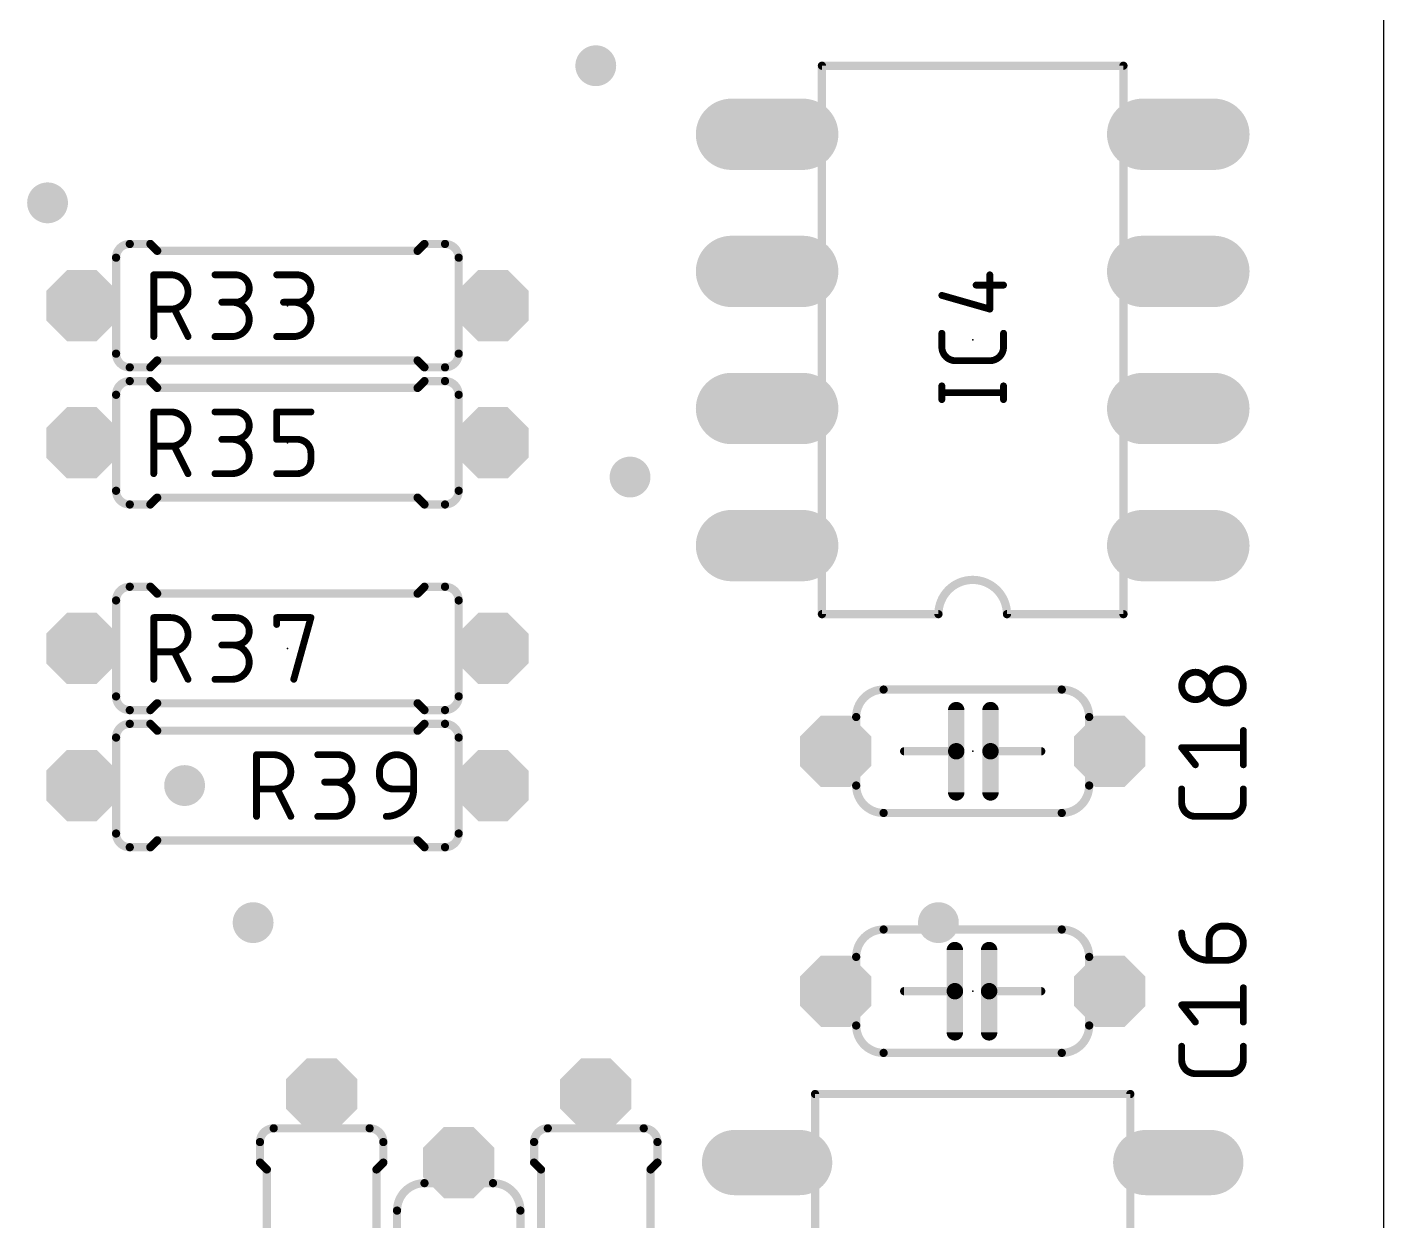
# Model space of a CAD drawing. Extents: x 0 to 48, y 0 to 103.
# Drawn here: x 23.12 to 48.26, y 30.04 to 52.15 of the extents above; entities that cross this region are included whole.
import ezdxf

# ---------------------------------------------------------------- set-up
doc = ezdxf.new("R2010")
doc.units = 0
for name, color, linetype in [('17', 110, 'CONTINUOUS'), ('18', 110, 'CONTINUOUS'), ('20', 31, 'CONTINUOUS'), ('21', 253, 'CONTINUOUS'), ('23', 53, 'CONTINUOUS'), ('25', 253, 'CONTINUOUS'), ('51', 253, 'CONTINUOUS')]:
    doc.layers.add(name, color=color, linetype=linetype)

# ---------------------------------------------------------------- blocks, each defined once
blk = doc.blocks.new('RECT')
blk.add_solid([(-0.5, -0.5), (0.5, -0.5), (-0.5, 0.5), (0.5, 0.5)])
blk = doc.blocks.new('OCTAGONP')
at = {"const_width": 0.5}
blk.add_lwpolyline([(-0.25, -0.1036), (-0.25, 0.1036), (-0.1036, 0.25), (0.1036, 0.25), (0.25, 0.1036), (0.25, -0.1036), (0.1036, -0.25), (-0.1036, -0.25), (-0.25, -0.1036), (-0.25, 0.1036)], dxfattribs=at)
blk = doc.blocks.new('LONGP100')
at = {"const_width": 1}
blk.add_lwpolyline([(-0.5, 0), (0.5, 0)], dxfattribs=at)
at = {"const_width": 0.5}
for points in [[(-0.5, 0.25, 1), (-0.5, -0.25)], [(0.5, -0.25, 1), (0.5, 0.25)]]:
    blk.add_lwpolyline(points, format="xyb", dxfattribs=at)
blk = doc.blocks.new('ROUNDV')
at = {"const_width": 0.5}
blk.add_lwpolyline([(0, -0.25, 1), (0, 0.25, 1), (0, -0.25)], format="xyb", dxfattribs=at)

msp = doc.modelspace()

# ---------------------------------------------------------------- linework, layer by layer
at = {"layer": '20'}
msp.add_line((48.26, 0), (48.26, 99.695), dxfattribs=at)
at = {"layer": '21'}
for points, const_width in [([(43.434, 51.435), (37.846, 51.435)], 0.1524), ([(37.846, 51.435), (37.846, 41.275)], 0.1524), ([(43.434, 41.275), (43.434, 51.435)], 0.1524), ([(25.019, 48.133), (25.4, 48.133)], 0.1524), ([(25.527, 48.006), (25.4, 48.133)], 0.1524), ([(30.353, 48.006), (25.527, 48.006)], 0.1524), ([(30.353, 48.006), (30.48, 48.133)], 0.1524), ([(30.861, 48.133), (30.48, 48.133)], 0.1524), ([(25.527, 45.974), (25.4, 45.847)], 0.1524), ([(30.353, 45.974), (25.527, 45.974)], 0.1524), ([(30.353, 45.974), (30.48, 45.847)], 0.1524), ([(25.019, 45.847), (25.4, 45.847)], 0.1524), ([(30.861, 45.847), (30.48, 45.847)], 0.1524), ([(25.019, 45.593), (25.4, 45.593)], 0.1524), ([(25.527, 45.466), (25.4, 45.593)], 0.1524), ([(30.353, 45.466), (25.527, 45.466)], 0.1524), ([(30.353, 45.466), (30.48, 45.593)], 0.1524), ([(30.861, 45.593), (30.48, 45.593)], 0.1524), ([(25.527, 43.434), (25.4, 43.307)], 0.1524), ([(30.353, 43.434), (25.527, 43.434)], 0.1524), ([(30.353, 43.434), (30.48, 43.307)], 0.1524), ([(25.019, 43.307), (25.4, 43.307)], 0.1524), ([(30.861, 43.307), (30.48, 43.307)], 0.1524), ([(25.019, 41.783), (25.4, 41.783)], 0.1524), ([(25.527, 41.656), (25.4, 41.783)], 0.1524), ([(30.353, 41.656), (30.48, 41.783)], 0.1524), ([(30.861, 41.783), (30.48, 41.783)], 0.1524), ([(30.353, 41.656), (25.527, 41.656)], 0.1524), ([(37.846, 41.275), (40.005, 41.275)], 0.1524), ([(41.275, 41.275), (43.434, 41.275)], 0.1524), ([(42.291, 39.878), (38.989, 39.878)], 0.1524), ([(25.019, 39.497), (25.4, 39.497)], 0.1524), ([(25.527, 39.624), (25.4, 39.497)], 0.1524), ([(30.353, 39.624), (25.527, 39.624)], 0.1524), ([(30.353, 39.624), (30.48, 39.497)], 0.1524), ([(30.861, 39.497), (30.48, 39.497)], 0.1524), ([(40.3352, 39.497), (40.3352, 38.735)], 0.3048), ([(40.9702, 39.497), (40.9702, 38.735)], 0.3048), ([(25.019, 39.243), (25.4, 39.243)], 0.1524), ([(25.527, 39.116), (25.4, 39.243)], 0.1524), ([(30.353, 39.116), (30.48, 39.243)], 0.1524), ([(30.861, 39.243), (30.48, 39.243)], 0.1524), ([(30.353, 39.116), (25.527, 39.116)], 0.1524), ([(39.37, 38.735), (40.3352, 38.735)], 0.1524), ([(40.3352, 38.735), (40.3352, 37.973)], 0.3048), ([(40.9702, 38.735), (40.9702, 37.973)], 0.3048), ([(41.91, 38.735), (40.9702, 38.735)], 0.1524), ([(42.291, 37.592), (38.989, 37.592)], 0.1524), ([(25.019, 36.957), (25.4, 36.957)], 0.1524), ([(25.527, 37.084), (25.4, 36.957)], 0.1524), ([(30.353, 37.084), (25.527, 37.084)], 0.1524), ([(30.353, 37.084), (30.48, 36.957)], 0.1524), ([(30.861, 36.957), (30.48, 36.957)], 0.1524), ([(38.989, 35.433), (42.291, 35.433)], 0.1524), ([(40.3098, 34.29), (40.3098, 35.052)], 0.3048), ([(40.9448, 34.29), (40.9448, 35.052)], 0.3048), ([(39.37, 34.29), (40.3098, 34.29)], 0.1524), ([(40.3098, 33.528), (40.3098, 34.29)], 0.3048), ([(40.9448, 33.528), (40.9448, 34.29)], 0.3048), ([(41.91, 34.29), (40.9448, 34.29)], 0.1524), ([(38.989, 33.147), (42.291, 33.147)], 0.1524), ([(37.719, 32.385), (37.719, 22.225)], 0.1524), ([(37.719, 32.385), (43.561, 32.385)], 0.1524), ([(43.561, 22.225), (43.561, 32.385)], 0.1524), ([(27.432, 31.496), (27.432, 31.115)], 0.1524), ([(29.718, 31.496), (29.718, 31.115)], 0.1524), ([(32.512, 31.496), (32.512, 31.115)], 0.1524), ([(34.798, 31.496), (34.798, 31.115)], 0.1524), ([(27.559, 30.988), (27.432, 31.115)], 0.1524), ([(29.591, 30.988), (29.718, 31.115)], 0.1524), ([(32.639, 30.988), (32.512, 31.115)], 0.1524), ([(34.671, 30.988), (34.798, 31.115)], 0.1524), ([(27.559, 30.988), (27.559, 26.162)], 0.1524), ([(29.591, 30.988), (29.591, 26.162)], 0.1524), ([(32.639, 26.162), (32.639, 30.988)], 0.1524), ([(34.671, 26.162), (34.671, 30.988)], 0.1524), ([(29.972, 26.924), (29.972, 30.226)], 0.1524), ([(32.258, 26.924), (32.258, 30.226)], 0.1524)]:
    msp.add_lwpolyline(points, dxfattribs=dict(at, const_width=const_width))
for points, const_width in [([(37.846, 51.4731, 1), (37.846, 51.3969)], 0.0762), ([(37.8841, 51.435, 1), (37.8079, 51.435)], 0.0762), ([(43.4721, 51.435, 1), (43.3959, 51.435)], 0.0762), ([(43.434, 51.3969, 1), (43.434, 51.4731)], 0.0762), ([(25.019, 48.133, 0.4142), (24.765, 47.879)], 0.1524), ([(25.019, 48.1711, 1), (25.019, 48.0949)], 0.0762), ([(25.019, 48.0949, 1), (25.019, 48.1711)], 0.0762), ([(25.4269, 48.1599, 1), (25.3731, 48.1061)], 0.0762), ([(25.4, 48.0949, 1), (25.4, 48.1711)], 0.0762), ([(25.527, 48.0441, 1), (25.527, 47.9679)], 0.0762), ([(25.5001, 47.9791, 1), (25.5539, 48.0329)], 0.0762), ([(30.3261, 48.0329, 1), (30.3799, 47.9791)], 0.0762), ([(30.353, 47.9679, 1), (30.353, 48.0441)], 0.0762), ([(30.48, 48.1711, 1), (30.48, 48.0949)], 0.0762), ([(30.5069, 48.1061, 1), (30.4531, 48.1599)], 0.0762), ([(31.115, 47.879, 0.4142), (30.861, 48.133)], 0.1524), ([(30.861, 48.1711, 1), (30.861, 48.0949)], 0.0762), ([(30.861, 48.0949, 1), (30.861, 48.1711)], 0.0762), ([(24.7269, 47.879, 1), (24.8031, 47.879)], 0.0762), ([(31.0769, 47.879, 1), (31.1531, 47.879)], 0.0762), ([(24.765, 46.101, 0.4142), (25.019, 45.847)], 0.1524), ([(24.8031, 46.101, 1), (24.7269, 46.101)], 0.0762), ([(25.527, 46.0121, 1), (25.527, 45.9359)], 0.0762), ([(25.5539, 45.9471, 1), (25.5001, 46.0009)], 0.0762), ([(30.3799, 46.0009, 1), (30.3261, 45.9471)], 0.0762), ([(30.353, 45.9359, 1), (30.353, 46.0121)], 0.0762), ([(30.861, 45.847, 0.4142), (31.115, 46.101)], 0.1524), ([(31.1531, 46.101, 1), (31.0769, 46.101)], 0.0762), ([(25.019, 45.8851, 1), (25.019, 45.8089)], 0.0762), ([(25.019, 45.8089, 1), (25.019, 45.8851)], 0.0762), ([(25.3731, 45.8739, 1), (25.4269, 45.8201)], 0.0762), ([(25.4, 45.8089, 1), (25.4, 45.8851)], 0.0762), ([(30.48, 45.8851, 1), (30.48, 45.8089)], 0.0762), ([(30.4531, 45.8201, 1), (30.5069, 45.8739)], 0.0762), ([(30.861, 45.8851, 1), (30.861, 45.8089)], 0.0762), ([(30.861, 45.8089, 1), (30.861, 45.8851)], 0.0762), ([(25.019, 45.593, 0.4142), (24.765, 45.339)], 0.1524), ([(25.019, 45.6311, 1), (25.019, 45.5549)], 0.0762), ([(25.019, 45.5549, 1), (25.019, 45.6311)], 0.0762), ([(25.4269, 45.6199, 1), (25.3731, 45.5661)], 0.0762), ([(25.4, 45.5549, 1), (25.4, 45.6311)], 0.0762), ([(25.527, 45.5041, 1), (25.527, 45.4279)], 0.0762), ([(25.5001, 45.4391, 1), (25.5539, 45.4929)], 0.0762), ([(30.3261, 45.4929, 1), (30.3799, 45.4391)], 0.0762), ([(30.353, 45.4279, 1), (30.353, 45.5041)], 0.0762), ([(30.48, 45.6311, 1), (30.48, 45.5549)], 0.0762), ([(30.5069, 45.5661, 1), (30.4531, 45.6199)], 0.0762), ([(31.115, 45.339, 0.4142), (30.861, 45.593)], 0.1524), ([(30.861, 45.6311, 1), (30.861, 45.5549)], 0.0762), ([(30.861, 45.5549, 1), (30.861, 45.6311)], 0.0762), ([(24.7269, 45.339, 1), (24.8031, 45.339)], 0.0762), ([(31.0769, 45.339, 1), (31.1531, 45.339)], 0.0762), ([(24.765, 43.561, 0.4142), (25.019, 43.307)], 0.1524), ([(24.8031, 43.561, 1), (24.7269, 43.561)], 0.0762), ([(25.527, 43.4721, 1), (25.527, 43.3959)], 0.0762), ([(25.5539, 43.4071, 1), (25.5001, 43.4609)], 0.0762), ([(30.3799, 43.4609, 1), (30.3261, 43.4071)], 0.0762), ([(30.353, 43.3959, 1), (30.353, 43.4721)], 0.0762), ([(30.861, 43.307, 0.4142), (31.115, 43.561)], 0.1524), ([(31.1531, 43.561, 1), (31.0769, 43.561)], 0.0762), ([(25.019, 43.3451, 1), (25.019, 43.2689)], 0.0762), ([(25.019, 43.2689, 1), (25.019, 43.3451)], 0.0762), ([(25.3731, 43.3339, 1), (25.4269, 43.2801)], 0.0762), ([(25.4, 43.2689, 1), (25.4, 43.3451)], 0.0762), ([(30.48, 43.3451, 1), (30.48, 43.2689)], 0.0762), ([(30.4531, 43.2801, 1), (30.5069, 43.3339)], 0.0762), ([(30.861, 43.3451, 1), (30.861, 43.2689)], 0.0762), ([(30.861, 43.2689, 1), (30.861, 43.3451)], 0.0762), ([(25.019, 41.783, 0.4142), (24.765, 41.529)], 0.1524), ([(25.019, 41.8211, 1), (25.019, 41.7449)], 0.0762), ([(25.019, 41.7449, 1), (25.019, 41.8211)], 0.0762), ([(25.4269, 41.8099, 1), (25.3731, 41.7561)], 0.0762), ([(25.4, 41.7449, 1), (25.4, 41.8211)], 0.0762), ([(30.48, 41.8211, 1), (30.48, 41.7449)], 0.0762), ([(30.5069, 41.7561, 1), (30.4531, 41.8099)], 0.0762), ([(31.115, 41.529, 0.4142), (30.861, 41.783)], 0.1524), ([(30.861, 41.8211, 1), (30.861, 41.7449)], 0.0762), ([(30.861, 41.7449, 1), (30.861, 41.8211)], 0.0762), ([(41.275, 41.275, 1), (40.005, 41.275)], 0.1524), ([(24.7269, 41.529, 1), (24.8031, 41.529)], 0.0762), ([(25.527, 41.6941, 1), (25.527, 41.6179)], 0.0762), ([(25.5001, 41.6291, 1), (25.5539, 41.6829)], 0.0762), ([(30.3261, 41.6829, 1), (30.3799, 41.6291)], 0.0762), ([(30.353, 41.6179, 1), (30.353, 41.6941)], 0.0762), ([(31.0769, 41.529, 1), (31.1531, 41.529)], 0.0762), ([(37.846, 41.3131, 1), (37.846, 41.2369)], 0.0762), ([(37.8079, 41.275, 1), (37.8841, 41.275)], 0.0762), ([(39.9669, 41.275, 1), (40.0431, 41.275)], 0.0762), ([(40.005, 41.2369, 1), (40.005, 41.3131)], 0.0762), ([(41.275, 41.3131, 1), (41.275, 41.2369)], 0.0762), ([(41.2369, 41.275, 1), (41.3131, 41.275)], 0.0762), ([(43.3959, 41.275, 1), (43.4721, 41.275)], 0.0762), ([(43.434, 41.2369, 1), (43.434, 41.3131)], 0.0762), ([(24.765, 39.751, 0.4142), (25.019, 39.497)], 0.1524), ([(24.8031, 39.751, 1), (24.7269, 39.751)], 0.0762), ([(30.861, 39.497, 0.4142), (31.115, 39.751)], 0.1524), ([(31.1531, 39.751, 1), (31.0769, 39.751)], 0.0762), ([(38.989, 39.878, 0.4142), (38.481, 39.37)], 0.1524), ([(38.989, 39.9161, 1), (38.989, 39.8399)], 0.0762), ([(38.989, 39.8399, 1), (38.989, 39.9161)], 0.0762), ([(42.799, 39.37, 0.4142), (42.291, 39.878)], 0.1524), ([(42.291, 39.9161, 1), (42.291, 39.8399)], 0.0762), ([(42.291, 39.8399, 1), (42.291, 39.9161)], 0.0762), ([(25.019, 39.5351, 1), (25.019, 39.4589)], 0.0762), ([(25.019, 39.4589, 1), (25.019, 39.5351)], 0.0762), ([(25.3731, 39.5239, 1), (25.4269, 39.4701)], 0.0762), ([(25.4, 39.4589, 1), (25.4, 39.5351)], 0.0762), ([(25.527, 39.6621, 1), (25.527, 39.5859)], 0.0762), ([(25.5539, 39.5971, 1), (25.5001, 39.6509)], 0.0762), ([(30.3799, 39.6509, 1), (30.3261, 39.5971)], 0.0762), ([(30.353, 39.5859, 1), (30.353, 39.6621)], 0.0762), ([(30.48, 39.5351, 1), (30.48, 39.4589)], 0.0762), ([(30.4531, 39.4701, 1), (30.5069, 39.5239)], 0.0762), ([(30.861, 39.5351, 1), (30.861, 39.4589)], 0.0762), ([(30.861, 39.4589, 1), (30.861, 39.5351)], 0.0762), ([(40.4114, 39.497, 1), (40.259, 39.497)], 0.1524), ([(41.0464, 39.497, 1), (40.894, 39.497)], 0.1524), ([(25.019, 39.243, 0.4142), (24.765, 38.989)], 0.1524), ([(25.019, 39.2811, 1), (25.019, 39.2049)], 0.0762), ([(25.019, 39.2049, 1), (25.019, 39.2811)], 0.0762), ([(25.4269, 39.2699, 1), (25.3731, 39.2161)], 0.0762), ([(25.4, 39.2049, 1), (25.4, 39.2811)], 0.0762), ([(30.48, 39.2811, 1), (30.48, 39.2049)], 0.0762), ([(30.5069, 39.2161, 1), (30.4531, 39.2699)], 0.0762), ([(31.115, 38.989, 0.4142), (30.861, 39.243)], 0.1524), ([(30.861, 39.2811, 1), (30.861, 39.2049)], 0.0762), ([(30.861, 39.2049, 1), (30.861, 39.2811)], 0.0762), ([(38.4429, 39.37, 1), (38.5191, 39.37)], 0.0762), ([(42.7609, 39.37, 1), (42.8371, 39.37)], 0.0762), ([(24.7269, 38.989, 1), (24.8031, 38.989)], 0.0762), ([(25.527, 39.1541, 1), (25.527, 39.0779)], 0.0762), ([(25.5001, 39.0891, 1), (25.5539, 39.1429)], 0.0762), ([(30.3261, 39.1429, 1), (30.3799, 39.0891)], 0.0762), ([(30.353, 39.0779, 1), (30.353, 39.1541)], 0.0762), ([(31.0769, 38.989, 1), (31.1531, 38.989)], 0.0762), ([(39.37, 38.7731, 1), (39.37, 38.6969)], 0.0762), ([(40.4114, 38.735, 1), (40.259, 38.735)], 0.1524), ([(40.259, 38.735, 1), (40.4114, 38.735)], 0.1524), ([(40.3352, 38.6969, 1), (40.3352, 38.7731)], 0.0762), ([(41.0464, 38.735, 1), (40.894, 38.735)], 0.1524), ([(40.894, 38.735, 1), (41.0464, 38.735)], 0.1524), ([(40.9702, 38.7731, 1), (40.9702, 38.6969)], 0.0762), ([(41.91, 38.6969, 1), (41.91, 38.7731)], 0.0762), ([(38.481, 38.1, 0.4142), (38.989, 37.592)], 0.1524), ([(38.5191, 38.1, 1), (38.4429, 38.1)], 0.0762), ([(40.259, 37.973, 1), (40.4114, 37.973)], 0.1524), ([(40.894, 37.973, 1), (41.0464, 37.973)], 0.1524), ([(42.291, 37.592, 0.4142), (42.799, 38.1)], 0.1524), ([(42.8371, 38.1, 1), (42.7609, 38.1)], 0.0762), ([(38.989, 37.6301, 1), (38.989, 37.5539)], 0.0762), ([(38.989, 37.5539, 1), (38.989, 37.6301)], 0.0762), ([(42.291, 37.6301, 1), (42.291, 37.5539)], 0.0762), ([(42.291, 37.5539, 1), (42.291, 37.6301)], 0.0762), ([(24.765, 37.211, 0.4142), (25.019, 36.957)], 0.1524), ([(24.8031, 37.211, 1), (24.7269, 37.211)], 0.0762), ([(30.861, 36.957, 0.4142), (31.115, 37.211)], 0.1524), ([(31.1531, 37.211, 1), (31.0769, 37.211)], 0.0762), ([(25.019, 36.9951, 1), (25.019, 36.9189)], 0.0762), ([(25.019, 36.9189, 1), (25.019, 36.9951)], 0.0762), ([(25.3731, 36.9839, 1), (25.4269, 36.9301)], 0.0762), ([(25.4, 36.9189, 1), (25.4, 36.9951)], 0.0762), ([(25.527, 37.1221, 1), (25.527, 37.0459)], 0.0762), ([(25.5539, 37.0571, 1), (25.5001, 37.1109)], 0.0762), ([(30.3799, 37.1109, 1), (30.3261, 37.0571)], 0.0762), ([(30.353, 37.0459, 1), (30.353, 37.1221)], 0.0762), ([(30.48, 36.9951, 1), (30.48, 36.9189)], 0.0762), ([(30.4531, 36.9301, 1), (30.5069, 36.9839)], 0.0762), ([(30.861, 36.9951, 1), (30.861, 36.9189)], 0.0762), ([(30.861, 36.9189, 1), (30.861, 36.9951)], 0.0762), ([(38.989, 35.433, 0.4142), (38.481, 34.925)], 0.1524), ([(38.989, 35.4711, 1), (38.989, 35.3949)], 0.0762), ([(38.989, 35.3949, 1), (38.989, 35.4711)], 0.0762), ([(42.799, 34.925, 0.4142), (42.291, 35.433)], 0.1524), ([(42.291, 35.4711, 1), (42.291, 35.3949)], 0.0762), ([(42.291, 35.3949, 1), (42.291, 35.4711)], 0.0762), ([(40.386, 35.052, 1), (40.2336, 35.052)], 0.1524), ([(41.021, 35.052, 1), (40.8686, 35.052)], 0.1524), ([(38.4429, 34.925, 1), (38.5191, 34.925)], 0.0762), ([(42.7609, 34.925, 1), (42.8371, 34.925)], 0.0762), ([(39.37, 34.3281, 1), (39.37, 34.2519)], 0.0762), ([(40.386, 34.29, 1), (40.2336, 34.29)], 0.1524), ([(40.2336, 34.29, 1), (40.386, 34.29)], 0.1524), ([(40.3098, 34.2519, 1), (40.3098, 34.3281)], 0.0762), ([(41.021, 34.29, 1), (40.8686, 34.29)], 0.1524), ([(40.8686, 34.29, 1), (41.021, 34.29)], 0.1524), ([(40.9448, 34.3281, 1), (40.9448, 34.2519)], 0.0762), ([(41.91, 34.2519, 1), (41.91, 34.3281)], 0.0762), ([(38.481, 33.655, 0.4142), (38.989, 33.147)], 0.1524), ([(38.5191, 33.655, 1), (38.4429, 33.655)], 0.0762), ([(42.291, 33.147, 0.4142), (42.799, 33.655)], 0.1524), ([(42.8371, 33.655, 1), (42.7609, 33.655)], 0.0762), ([(40.2336, 33.528, 1), (40.386, 33.528)], 0.1524), ([(40.8686, 33.528, 1), (41.021, 33.528)], 0.1524), ([(38.989, 33.1851, 1), (38.989, 33.1089)], 0.0762), ([(38.989, 33.1089, 1), (38.989, 33.1851)], 0.0762), ([(42.291, 33.1851, 1), (42.291, 33.1089)], 0.0762), ([(42.291, 33.1089, 1), (42.291, 33.1851)], 0.0762), ([(37.7571, 32.385, 1), (37.6809, 32.385)], 0.0762), ([(37.719, 32.4231, 1), (37.719, 32.3469)], 0.0762), ([(43.5991, 32.385, 1), (43.5229, 32.385)], 0.0762), ([(43.561, 32.3469, 1), (43.561, 32.4231)], 0.0762), ([(27.686, 31.75, 0.4142), (27.432, 31.496)], 0.1524), ([(27.686, 31.7119, 1), (27.686, 31.7881)], 0.0762), ([(29.718, 31.496, 0.4142), (29.464, 31.75)], 0.1524), ([(29.464, 31.7881, 1), (29.464, 31.7119)], 0.0762), ([(32.766, 31.75, 0.4142), (32.512, 31.496)], 0.1524), ([(32.766, 31.7119, 1), (32.766, 31.7881)], 0.0762), ([(34.798, 31.496, 0.4142), (34.544, 31.75)], 0.1524), ([(34.544, 31.7881, 1), (34.544, 31.7119)], 0.0762), ([(27.4701, 31.496, 1), (27.3939, 31.496)], 0.0762), ([(27.3939, 31.496, 1), (27.4701, 31.496)], 0.0762), ([(29.7561, 31.496, 1), (29.6799, 31.496)], 0.0762), ([(29.6799, 31.496, 1), (29.7561, 31.496)], 0.0762), ([(32.5501, 31.496, 1), (32.4739, 31.496)], 0.0762), ([(32.4739, 31.496, 1), (32.5501, 31.496)], 0.0762), ([(34.8361, 31.496, 1), (34.7599, 31.496)], 0.0762), ([(34.7599, 31.496, 1), (34.8361, 31.496)], 0.0762), ([(27.4589, 31.1419, 1), (27.4051, 31.0881)], 0.0762), ([(29.7449, 31.0881, 1), (29.6911, 31.1419)], 0.0762), ([(32.5389, 31.1419, 1), (32.4851, 31.0881)], 0.0762), ([(34.8249, 31.0881, 1), (34.7711, 31.1419)], 0.0762), ([(27.3939, 31.115, 1), (27.4701, 31.115)], 0.0762), ([(27.5971, 30.988, 1), (27.5209, 30.988)], 0.0762), ([(27.5321, 30.9611, 1), (27.5859, 31.0149)], 0.0762), ([(29.6291, 30.988, 1), (29.5529, 30.988)], 0.0762), ([(29.5641, 31.0149, 1), (29.6179, 30.9611)], 0.0762), ([(29.6799, 31.115, 1), (29.7561, 31.115)], 0.0762), ([(32.4739, 31.115, 1), (32.5501, 31.115)], 0.0762), ([(32.6771, 30.988, 1), (32.6009, 30.988)], 0.0762), ([(32.6121, 30.9611, 1), (32.6659, 31.0149)], 0.0762), ([(34.7091, 30.988, 1), (34.6329, 30.988)], 0.0762), ([(34.6441, 31.0149, 1), (34.6979, 30.9611)], 0.0762), ([(34.7599, 31.115, 1), (34.8361, 31.115)], 0.0762), ([(30.48, 30.734, 0.4142), (29.972, 30.226)], 0.1524), ([(30.48, 30.6959, 1), (30.48, 30.7721)], 0.0762), ([(32.258, 30.226, 0.4142), (31.75, 30.734)], 0.1524), ([(31.75, 30.7721, 1), (31.75, 30.6959)], 0.0762), ([(30.0101, 30.226, 1), (29.9339, 30.226)], 0.0762), ([(29.9339, 30.226, 1), (30.0101, 30.226)], 0.0762), ([(32.2961, 30.226, 1), (32.2199, 30.226)], 0.0762), ([(32.2199, 30.226, 1), (32.2961, 30.226)], 0.0762)]:
    msp.add_lwpolyline(points, format="xyb", dxfattribs=dict(at, const_width=const_width))
at = {"layer": '23'}
for p in [(27.94, 46.99), (40.64, 46.355), (27.94, 44.45), (27.94, 40.64), (40.64, 38.735), (27.94, 38.1), (40.64, 34.29)]:
    msp.add_point(p, dxfattribs=at)
at = {"layer": '25'}
for points, const_width in [([(25.4635, 47.5933, 1), (25.4635, 47.5297)], 0.0635), ([(25.4952, 47.5615, 1), (25.4318, 47.5615)], 0.0635), ([(25.781, 47.5933, 1), (25.781, 47.5297)], 0.0635), ([(25.781, 46.9265, 1), (25.781, 47.5615)], 0.127), ([(25.781, 47.5297, 1), (25.781, 47.5933)], 0.0635), ([(26.5982, 47.5933, 1), (26.5982, 47.5297)], 0.0635), ([(26.9792, 47.5933, 1), (26.9792, 47.5297)], 0.0635), ([(26.9792, 47.0535, 1), (26.9792, 47.5615)], 0.127), ([(26.9792, 47.5297, 1), (26.9792, 47.5933)], 0.0635), ([(27.7412, 47.5933, 1), (27.7412, 47.5297)], 0.0635), ([(28.1222, 47.5933, 1), (28.1222, 47.5297)], 0.0635), ([(28.1222, 47.0535, 1), (28.1222, 47.5615)], 0.127), ([(28.1222, 47.5297, 1), (28.1222, 47.5933)], 0.0635), ([(40.9893, 47.5615, 1), (40.9258, 47.5615)], 0.0635), ([(40.7035, 47.4028, 1), (40.7035, 47.3392)], 0.0635), ([(41.2115, 47.3392, 1), (41.2115, 47.4028)], 0.0635), ([(26.7252, 47.0853, 1), (26.7252, 47.0217)], 0.0635), ([(26.9157, 46.4185, 1), (26.9157, 47.0535)], 0.127), ([(26.9157, 47.0853, 1), (26.9157, 47.0217)], 0.0635), ([(26.9792, 47.0853, 1), (26.9792, 47.0217)], 0.0635), ([(26.9792, 47.0217, 1), (26.9792, 47.0853)], 0.0635), ([(27.8682, 47.0853, 1), (27.8682, 47.0217)], 0.0635), ([(28.0587, 46.4185, 1), (28.0587, 47.0535)], 0.127), ([(28.0587, 47.0853, 1), (28.0587, 47.0217)], 0.0635), ([(28.1222, 47.0853, 1), (28.1222, 47.0217)], 0.0635), ([(28.1222, 47.0217, 1), (28.1222, 47.0853)], 0.0635), ([(40.0772, 47.211, 1), (40.0598, 47.15)], 0.0635), ([(25.4635, 46.9583, 1), (25.4635, 46.8948)], 0.0635), ([(25.781, 46.9583, 1), (25.781, 46.8948)], 0.0635), ([(25.781, 46.8948, 1), (25.781, 46.9583)], 0.0635), ([(25.8729, 46.9407, 1), (25.8161, 46.9123)], 0.0635), ([(40.9258, 46.9265, 1), (40.9893, 46.9265)], 0.0635), ([(40.9488, 46.896, 1), (40.9662, 46.957)], 0.0635), ([(40.1003, 46.4783, 1), (40.0367, 46.4783)], 0.0635), ([(41.2433, 46.4783, 1), (41.1797, 46.4783)], 0.0635), ([(25.4318, 46.4185, 1), (25.4952, 46.4185)], 0.0635), ([(26.0701, 46.4043, 1), (26.1269, 46.4327)], 0.0635), ([(26.5982, 46.4503, 1), (26.5982, 46.3867)], 0.0635), ([(26.9157, 46.4503, 1), (26.9157, 46.3867)], 0.0635), ([(26.9157, 46.3867, 1), (26.9157, 46.4503)], 0.0635), ([(27.7412, 46.4503, 1), (27.7412, 46.3867)], 0.0635), ([(28.0587, 46.4503, 1), (28.0587, 46.3867)], 0.0635), ([(28.0587, 46.3867, 1), (28.0587, 46.4503)], 0.0635), ([(40.0685, 46.2243, 0.4142), (40.3225, 45.9703)], 0.127), ([(40.1003, 46.2243, 1), (40.0367, 46.2243)], 0.0635), ([(40.9575, 45.9703, 0.4142), (41.2115, 46.2243)], 0.127), ([(41.2433, 46.2243, 1), (41.1797, 46.2243)], 0.0635), ([(40.0367, 46.2243, 1), (40.1003, 46.2243)], 0.0635), ([(40.3225, 46.002, 1), (40.3225, 45.9385)], 0.0635), ([(40.3225, 45.9385, 1), (40.3225, 46.002)], 0.0635), ([(40.9575, 46.002, 1), (40.9575, 45.9385)], 0.0635), ([(40.9575, 45.9385, 1), (40.9575, 46.002)], 0.0635), ([(41.1797, 46.2243, 1), (41.2433, 46.2243)], 0.0635), ([(40.1003, 45.5041, 1), (40.0367, 45.5041)], 0.0635), ([(41.2433, 45.5041, 1), (41.1797, 45.5041)], 0.0635), ([(40.0685, 45.4089, 1), (40.0685, 45.3454)], 0.0635), ([(40.0367, 45.2501, 1), (40.1003, 45.2501)], 0.0635), ([(41.1797, 45.2501, 1), (41.2433, 45.2501)], 0.0635), ([(41.2115, 45.3454, 1), (41.2115, 45.4089)], 0.0635), ([(25.4635, 45.0533, 1), (25.4635, 44.9898)], 0.0635), ([(25.4952, 45.0215, 1), (25.4318, 45.0215)], 0.0635), ([(25.781, 45.0533, 1), (25.781, 44.9898)], 0.0635), ([(25.781, 44.3865, 1), (25.781, 45.0215)], 0.127), ([(25.781, 44.9898, 1), (25.781, 45.0533)], 0.0635), ([(26.5982, 45.0533, 1), (26.5982, 44.9898)], 0.0635), ([(26.9792, 45.0533, 1), (26.9792, 44.9898)], 0.0635), ([(26.9792, 44.5135, 1), (26.9792, 45.0215)], 0.127), ([(26.9792, 44.9898, 1), (26.9792, 45.0533)], 0.0635), ([(27.7412, 45.0533, 1), (27.7412, 44.9898)], 0.0635), ([(27.773, 45.0215, 1), (27.7095, 45.0215)], 0.0635), ([(28.3762, 44.9898, 1), (28.3762, 45.0533)], 0.0635), ([(26.7252, 44.5453, 1), (26.7252, 44.4817)], 0.0635), ([(26.9157, 43.8785, 1), (26.9157, 44.5135)], 0.127), ([(26.9157, 44.5453, 1), (26.9157, 44.4817)], 0.0635), ([(26.9792, 44.5453, 1), (26.9792, 44.4817)], 0.0635), ([(26.9792, 44.4817, 1), (26.9792, 44.5453)], 0.0635), ([(27.7412, 44.5453, 1), (27.7412, 44.4817)], 0.0635), ([(27.7095, 44.5135, 1), (27.773, 44.5135)], 0.0635), ([(28.3762, 44.2595, 0.4142), (28.1222, 44.5135)], 0.127), ([(28.1222, 44.5453, 1), (28.1222, 44.4817)], 0.0635), ([(28.1222, 44.4817, 1), (28.1222, 44.5453)], 0.0635), ([(25.4635, 44.4183, 1), (25.4635, 44.3548)], 0.0635), ([(25.781, 44.4183, 1), (25.781, 44.3548)], 0.0635), ([(25.781, 44.3548, 1), (25.781, 44.4183)], 0.0635), ([(25.8729, 44.4007, 1), (25.8161, 44.3723)], 0.0635), ([(28.408, 44.2595, 1), (28.3445, 44.2595)], 0.0635), ([(28.3445, 44.2595, 1), (28.408, 44.2595)], 0.0635), ([(28.1222, 43.8785, 0.4142), (28.3762, 44.1325)], 0.127), ([(28.408, 44.1325, 1), (28.3445, 44.1325)], 0.0635), ([(28.3445, 44.1325, 1), (28.408, 44.1325)], 0.0635), ([(25.4318, 43.8785, 1), (25.4952, 43.8785)], 0.0635), ([(26.0701, 43.8643, 1), (26.1269, 43.8927)], 0.0635), ([(26.5982, 43.9103, 1), (26.5982, 43.8468)], 0.0635), ([(26.9157, 43.9103, 1), (26.9157, 43.8468)], 0.0635), ([(26.9157, 43.8468, 1), (26.9157, 43.9103)], 0.0635), ([(27.7412, 43.9103, 1), (27.7412, 43.8468)], 0.0635), ([(28.1222, 43.9103, 1), (28.1222, 43.8468)], 0.0635), ([(28.1222, 43.8468, 1), (28.1222, 43.9103)], 0.0635), ([(25.4635, 41.2433, 1), (25.4635, 41.1797)], 0.0635), ([(25.4952, 41.2115, 1), (25.4318, 41.2115)], 0.0635), ([(25.781, 41.2433, 1), (25.781, 41.1797)], 0.0635), ([(25.781, 40.5765, 1), (25.781, 41.2115)], 0.127), ([(25.781, 41.1797, 1), (25.781, 41.2433)], 0.0635), ([(26.5982, 41.2433, 1), (26.5982, 41.1797)], 0.0635), ([(26.9792, 41.2433, 1), (26.9792, 41.1797)], 0.0635), ([(26.9792, 40.7035, 1), (26.9792, 41.2115)], 0.127), ([(26.9792, 41.1797, 1), (26.9792, 41.2433)], 0.0635), ([(27.7412, 41.2433, 1), (27.7412, 41.1797)], 0.0635), ([(27.773, 41.2115, 1), (27.7095, 41.2115)], 0.0635), ([(28.4068, 41.203, 1), (28.3456, 41.22)], 0.0635), ([(28.3762, 41.1797, 1), (28.3762, 41.2433)], 0.0635), ([(27.7095, 41.0845, 1), (27.773, 41.0845)], 0.0635), ([(26.7252, 40.7353, 1), (26.7252, 40.6718)], 0.0635), ([(26.9157, 40.7353, 1), (26.9157, 40.6718)], 0.0635), ([(26.9157, 40.0685, 1), (26.9157, 40.7035)], 0.127), ([(26.9792, 40.7353, 1), (26.9792, 40.6718)], 0.0635), ([(26.9792, 40.6718, 1), (26.9792, 40.7353)], 0.0635), ([(25.4635, 40.6083, 1), (25.4635, 40.5448)], 0.0635), ([(25.781, 40.6083, 1), (25.781, 40.5448)], 0.0635), ([(25.781, 40.5448, 1), (25.781, 40.6083)], 0.0635), ([(25.8729, 40.5907, 1), (25.8161, 40.5623)], 0.0635), ([(44.7675, 40.1992, 1), (44.7675, 39.6912)], 0.127), ([(44.7675, 40.231, 1), (44.7675, 40.1675)], 0.0635), ([(44.7675, 39.6912, 1), (44.7675, 40.1992)], 0.127), ([(44.7675, 40.1675, 1), (44.7675, 40.231)], 0.0635), ([(45.339, 40.2627, 1), (45.339, 39.6277)], 0.127), ([(45.339, 40.2945, 1), (45.339, 40.231)], 0.0635), ([(45.339, 39.6277, 1), (45.339, 40.2627)], 0.127), ([(45.339, 40.231, 1), (45.339, 40.2945)], 0.0635), ([(25.4318, 40.0685, 1), (25.4952, 40.0685)], 0.0635), ([(26.0701, 40.0543, 1), (26.1269, 40.0827)], 0.0635), ([(26.5982, 40.1003, 1), (26.5982, 40.0367)], 0.0635), ([(26.9157, 40.1003, 1), (26.9157, 40.0367)], 0.0635), ([(26.9157, 40.0367, 1), (26.9157, 40.1003)], 0.0635), ([(28.0281, 40.077, 1), (28.0893, 40.06)], 0.0635), ([(44.7675, 39.723, 1), (44.7675, 39.6595)], 0.0635), ([(44.7675, 39.6595, 1), (44.7675, 39.723)], 0.0635), ([(45.339, 39.6595, 1), (45.339, 39.596)], 0.0635), ([(45.339, 39.596, 1), (45.339, 39.6595)], 0.0635), ([(45.6883, 39.1197, 1), (45.6247, 39.1197)], 0.0635), ([(27.3685, 38.7033, 1), (27.3685, 38.6397)], 0.0635), ([(27.4002, 38.6715, 1), (27.3368, 38.6715)], 0.0635), ([(27.686, 38.7033, 1), (27.686, 38.6397)], 0.0635), ([(27.686, 38.0365, 1), (27.686, 38.6715)], 0.127), ([(27.686, 38.6397, 1), (27.686, 38.7033)], 0.0635), ([(28.5032, 38.7033, 1), (28.5032, 38.6397)], 0.0635), ([(28.8842, 38.7033, 1), (28.8842, 38.6397)], 0.0635), ([(28.8842, 38.1635, 1), (28.8842, 38.6715)], 0.127), ([(28.8842, 38.6397, 1), (28.8842, 38.7033)], 0.0635), ([(30.2812, 38.354, 1), (29.6462, 38.354)], 0.127), ([(44.5383, 38.8221, 1), (44.4887, 38.7824)], 0.0635), ([(44.5135, 38.834, 1), (44.5135, 38.7705)], 0.0635), ([(45.6565, 38.7705, 1), (45.6565, 38.834)], 0.0635), ([(44.7427, 38.4649, 1), (44.7923, 38.5046)], 0.0635), ([(45.6247, 38.4847, 1), (45.6883, 38.4847)], 0.0635), ([(28.6302, 38.1953, 1), (28.6302, 38.1317)], 0.0635), ([(28.8207, 38.1953, 1), (28.8207, 38.1317)], 0.0635), ([(28.8207, 37.5285, 1), (28.8207, 38.1635)], 0.127), ([(28.8842, 38.1953, 1), (28.8842, 38.1317)], 0.0635), ([(28.8842, 38.1317, 1), (28.8842, 38.1953)], 0.0635), ([(29.6462, 38.2905, 0.4142), (29.9002, 38.0365)], 0.127), ([(29.678, 38.354, 1), (29.6145, 38.354)], 0.0635), ([(29.6145, 38.354, 1), (29.678, 38.354)], 0.0635), ([(29.678, 38.2905, 1), (29.6145, 38.2905)], 0.0635), ([(29.6145, 38.2905, 1), (29.678, 38.2905)], 0.0635), ([(30.313, 38.354, 1), (30.2495, 38.354)], 0.0635), ([(30.2495, 38.354, 1), (30.313, 38.354)], 0.0635), ([(27.3685, 38.0683, 1), (27.3685, 38.0048)], 0.0635), ([(27.686, 38.0683, 1), (27.686, 38.0048)], 0.0635), ([(27.686, 38.0048, 1), (27.686, 38.0683)], 0.0635), ([(27.7779, 38.0507, 1), (27.7211, 38.0223)], 0.0635), ([(29.7732, 37.5285, 0.4142), (30.2812, 38.0365)], 0.127), ([(29.9002, 38.0683, 1), (29.9002, 38.0048)], 0.0635), ([(29.9002, 38.0048, 1), (29.9002, 38.0683)], 0.0635), ([(30.313, 38.0365, 1), (30.2495, 38.0365)], 0.0635), ([(30.2495, 38.0365, 1), (30.313, 38.0365)], 0.0635), ([(30.2812, 38.0048, 1), (30.2812, 38.0683)], 0.0635), ([(44.5453, 38.0365, 1), (44.4817, 38.0365)], 0.0635), ([(45.6883, 38.0365, 1), (45.6247, 38.0365)], 0.0635), ([(44.5453, 37.7825, 1), (44.4817, 37.7825)], 0.0635), ([(44.4817, 37.7825, 1), (44.5453, 37.7825)], 0.0635), ([(44.5135, 37.7825, 0.4142), (44.7675, 37.5285)], 0.127), ([(45.4025, 37.5285, 0.4142), (45.6565, 37.7825)], 0.127), ([(45.6883, 37.7825, 1), (45.6247, 37.7825)], 0.0635), ([(45.6247, 37.7825, 1), (45.6883, 37.7825)], 0.0635), ([(27.3368, 37.5285, 1), (27.4002, 37.5285)], 0.0635), ([(27.9751, 37.5143, 1), (28.0319, 37.5427)], 0.0635), ([(28.5032, 37.5603, 1), (28.5032, 37.4967)], 0.0635), ([(28.8207, 37.5603, 1), (28.8207, 37.4967)], 0.0635), ([(28.8207, 37.4967, 1), (28.8207, 37.5603)], 0.0635), ([(29.7732, 37.5603, 1), (29.7732, 37.4967)], 0.0635), ([(44.7675, 37.5603, 1), (44.7675, 37.4967)], 0.0635), ([(44.7675, 37.4967, 1), (44.7675, 37.5603)], 0.0635), ([(45.4025, 37.5603, 1), (45.4025, 37.4967)], 0.0635), ([(45.4025, 37.4967, 1), (45.4025, 37.5603)], 0.0635), ([(45.2755, 35.4965, 0.4142), (45.0215, 35.2425)], 0.127), ([(45.2755, 35.5283, 1), (45.2755, 35.4648)], 0.0635), ([(45.2755, 35.4648, 1), (45.2755, 35.5283)], 0.0635), ([(45.339, 35.5283, 1), (45.339, 35.4648)], 0.0635), ([(45.339, 34.8615, 1), (45.339, 35.4965)], 0.127), ([(45.339, 35.4648, 1), (45.339, 35.5283)], 0.0635), ([(44.5453, 35.3695, 1), (44.4817, 35.3695)], 0.0635), ([(44.5135, 35.3695, 0.4142), (45.0215, 34.8615)], 0.127), ([(45.0533, 35.2425, 1), (44.9898, 35.2425)], 0.0635), ([(44.9898, 35.2425, 1), (45.0533, 35.2425)], 0.0635), ([(45.0215, 34.8933, 1), (45.0215, 34.8297)], 0.0635), ([(44.9898, 34.8615, 1), (45.0533, 34.8615)], 0.0635), ([(45.0215, 34.8297, 1), (45.0215, 34.8933)], 0.0635), ([(45.339, 34.8933, 1), (45.339, 34.8297)], 0.0635), ([(45.339, 34.8297, 1), (45.339, 34.8933)], 0.0635), ([(45.6883, 34.3535, 1), (45.6247, 34.3535)], 0.0635), ([(44.5135, 34.0678, 1), (44.5135, 34.0042)], 0.0635), ([(44.5383, 34.0558, 1), (44.4887, 34.0162)], 0.0635), ([(45.6565, 34.0042, 1), (45.6565, 34.0678)], 0.0635), ([(44.7427, 33.6987, 1), (44.7923, 33.7383)], 0.0635), ([(45.6247, 33.7185, 1), (45.6883, 33.7185)], 0.0635), ([(44.5453, 33.2703, 1), (44.4817, 33.2703)], 0.0635), ([(45.6883, 33.2703, 1), (45.6247, 33.2703)], 0.0635), ([(44.5453, 33.0163, 1), (44.4817, 33.0163)], 0.0635), ([(44.4817, 33.0163, 1), (44.5453, 33.0163)], 0.0635), ([(44.5135, 33.0163, 0.4142), (44.7675, 32.7623)], 0.127), ([(45.4025, 32.7623, 0.4142), (45.6565, 33.0163)], 0.127), ([(45.6883, 33.0163, 1), (45.6247, 33.0163)], 0.0635), ([(45.6247, 33.0163, 1), (45.6883, 33.0163)], 0.0635), ([(44.7675, 32.794, 1), (44.7675, 32.7305)], 0.0635), ([(44.7675, 32.7305, 1), (44.7675, 32.794)], 0.0635), ([(45.4025, 32.794, 1), (45.4025, 32.7305)], 0.0635), ([(45.4025, 32.7305, 1), (45.4025, 32.794)], 0.0635)]:
    msp.add_lwpolyline(points, format="xyb", dxfattribs=dict(at, const_width=const_width))
at = {"layer": '25', "const_width": 0.127}
for points in [[(25.4635, 46.4185), (25.4635, 47.5615)], [(25.4635, 47.5615), (25.781, 47.5615)], [(26.5982, 47.5615), (26.9792, 47.5615)], [(27.7412, 47.5615), (28.1222, 47.5615)], [(40.9575, 46.9265), (40.9575, 47.5615)], [(40.7035, 47.371), (41.2115, 47.371)], [(26.9792, 47.0535), (26.7252, 47.0535)], [(28.1222, 47.0535), (27.8682, 47.0535)], [(40.0685, 47.1805), (40.9575, 46.9265)], [(25.781, 46.9265), (25.4635, 46.9265)], [(26.0985, 46.4185), (25.8445, 46.9265)], [(40.0685, 46.2243), (40.0685, 46.4783)], [(41.2115, 46.4783), (41.2115, 46.2243)], [(26.5982, 46.4185), (26.9157, 46.4185)], [(27.7412, 46.4185), (28.0587, 46.4185)], [(40.9575, 45.9703), (40.3225, 45.9703)], [(40.0685, 45.2501), (40.0685, 45.5041)], [(41.2115, 45.2501), (41.2115, 45.5041)], [(40.0685, 45.3771), (41.2115, 45.3771)], [(25.4635, 43.8785), (25.4635, 45.0215)], [(25.4635, 45.0215), (25.781, 45.0215)], [(26.5982, 45.0215), (26.9792, 45.0215)], [(27.7412, 44.5135), (27.7412, 45.0215)], [(27.7412, 45.0215), (28.3762, 45.0215)], [(26.9792, 44.5135), (26.7252, 44.5135)], [(28.1222, 44.5135), (27.7412, 44.5135)], [(25.781, 44.3865), (25.4635, 44.3865)], [(26.0985, 43.8785), (25.8445, 44.3865)], [(28.3762, 44.1325), (28.3762, 44.2595)], [(26.5982, 43.8785), (26.9157, 43.8785)], [(27.7412, 43.8785), (28.1222, 43.8785)], [(25.4635, 40.0685), (25.4635, 41.2115)], [(25.4635, 41.2115), (25.781, 41.2115)], [(26.5982, 41.2115), (26.9792, 41.2115)], [(27.7412, 41.0845), (27.7412, 41.2115)], [(27.7412, 41.2115), (28.3762, 41.2115)], [(28.3762, 41.2115), (28.0587, 40.0685)], [(26.9792, 40.7035), (26.7252, 40.7035)], [(25.781, 40.5765), (25.4635, 40.5765)], [(26.0985, 40.0685), (25.8445, 40.5765)], [(26.5982, 40.0685), (26.9157, 40.0685)], [(45.6565, 38.4847), (45.6565, 39.1197)], [(27.3685, 37.5285), (27.3685, 38.6715)], [(27.3685, 38.6715), (27.686, 38.6715)], [(28.5032, 38.6715), (28.8842, 38.6715)], [(44.7675, 38.4847), (44.5135, 38.8022)], [(44.5135, 38.8022), (45.6565, 38.8022)], [(28.8842, 38.1635), (28.6302, 38.1635)], [(29.6462, 38.2905), (29.6462, 38.354)], [(30.2812, 38.354), (30.2812, 38.0365)], [(27.686, 38.0365), (27.3685, 38.0365)], [(28.0035, 37.5285), (27.7495, 38.0365)], [(30.2812, 38.0365), (29.9002, 38.0365)], [(44.5135, 37.7825), (44.5135, 38.0365)], [(45.6565, 38.0365), (45.6565, 37.7825)], [(28.5032, 37.5285), (28.8207, 37.5285)], [(45.4025, 37.5285), (44.7675, 37.5285)], [(45.2755, 35.4965), (45.339, 35.4965)], [(45.0215, 34.8615), (45.0215, 35.2425)], [(45.339, 34.8615), (45.0215, 34.8615)], [(45.6565, 33.7185), (45.6565, 34.3535)], [(44.7675, 33.7185), (44.5135, 34.036)], [(44.5135, 34.036), (45.6565, 34.036)], [(44.5135, 33.0163), (44.5135, 33.2703)], [(45.6565, 33.2703), (45.6565, 33.0163)], [(45.4025, 32.7623), (44.7675, 32.7623)]]:
    msp.add_lwpolyline(points, dxfattribs=at)
at = {"layer": '51'}
for points, const_width in [([(24.765, 46.101), (24.765, 47.879)], 0.1524), ([(31.115, 46.101), (31.115, 47.879)], 0.1524), ([(24.13, 46.99), (24.511, 46.99)], 0.6096), ([(31.369, 46.99), (31.75, 46.99)], 0.6096), ([(24.765, 43.561), (24.765, 45.339)], 0.1524), ([(31.115, 43.561), (31.115, 45.339)], 0.1524), ([(24.13, 44.45), (24.511, 44.45)], 0.6096), ([(31.369, 44.45), (31.75, 44.45)], 0.6096), ([(24.765, 39.751), (24.765, 41.529)], 0.1524), ([(31.115, 39.751), (31.115, 41.529)], 0.1524), ([(24.13, 40.64), (24.511, 40.64)], 0.6096), ([(31.369, 40.64), (31.75, 40.64)], 0.6096), ([(38.481, 38.1), (38.481, 39.37)], 0.1524), ([(42.799, 38.1), (42.799, 39.37)], 0.1524), ([(24.765, 37.211), (24.765, 38.989)], 0.1524), ([(31.115, 37.211), (31.115, 38.989)], 0.1524), ([(24.13, 38.1), (24.511, 38.1)], 0.6096), ([(31.369, 38.1), (31.75, 38.1)], 0.6096), ([(38.481, 34.925), (38.481, 33.655)], 0.1524), ([(42.799, 34.925), (42.799, 33.655)], 0.1524), ([(28.575, 32.004), (28.575, 32.385)], 0.6096), ([(33.655, 32.385), (33.655, 32.004)], 0.6096), ([(29.464, 31.75), (27.686, 31.75)], 0.1524), ([(32.766, 31.75), (34.544, 31.75)], 0.1524), ([(30.48, 30.734), (31.75, 30.734)], 0.1524)]:
    msp.add_lwpolyline(points, dxfattribs=dict(at, const_width=const_width))
for points, const_width in [([(24.8031, 47.879, 1), (24.7269, 47.879)], 0.0762), ([(31.1531, 47.879, 1), (31.0769, 47.879)], 0.0762), ([(24.13, 47.1424, 1), (24.13, 46.8376)], 0.3048), ([(24.511, 46.8376, 1), (24.511, 47.1424)], 0.3048), ([(31.369, 47.1424, 1), (31.369, 46.8376)], 0.3048), ([(31.75, 46.8376, 1), (31.75, 47.1424)], 0.3048), ([(24.7269, 46.101, 1), (24.8031, 46.101)], 0.0762), ([(31.0769, 46.101, 1), (31.1531, 46.101)], 0.0762), ([(24.8031, 45.339, 1), (24.7269, 45.339)], 0.0762), ([(31.1531, 45.339, 1), (31.0769, 45.339)], 0.0762), ([(24.13, 44.6024, 1), (24.13, 44.2976)], 0.3048), ([(24.511, 44.2976, 1), (24.511, 44.6024)], 0.3048), ([(31.369, 44.6024, 1), (31.369, 44.2976)], 0.3048), ([(31.75, 44.2976, 1), (31.75, 44.6024)], 0.3048), ([(24.7269, 43.561, 1), (24.8031, 43.561)], 0.0762), ([(31.0769, 43.561, 1), (31.1531, 43.561)], 0.0762), ([(24.8031, 41.529, 1), (24.7269, 41.529)], 0.0762), ([(31.1531, 41.529, 1), (31.0769, 41.529)], 0.0762), ([(24.13, 40.7924, 1), (24.13, 40.4876)], 0.3048), ([(24.511, 40.4876, 1), (24.511, 40.7924)], 0.3048), ([(31.369, 40.7924, 1), (31.369, 40.4876)], 0.3048), ([(31.75, 40.4876, 1), (31.75, 40.7924)], 0.3048), ([(24.7269, 39.751, 1), (24.8031, 39.751)], 0.0762), ([(31.0769, 39.751, 1), (31.1531, 39.751)], 0.0762), ([(38.5191, 39.37, 1), (38.4429, 39.37)], 0.0762), ([(42.8371, 39.37, 1), (42.7609, 39.37)], 0.0762), ([(24.8031, 38.989, 1), (24.7269, 38.989)], 0.0762), ([(31.1531, 38.989, 1), (31.0769, 38.989)], 0.0762), ([(24.13, 38.2524, 1), (24.13, 37.9476)], 0.3048), ([(24.511, 37.9476, 1), (24.511, 38.2524)], 0.3048), ([(31.369, 38.2524, 1), (31.369, 37.9476)], 0.3048), ([(31.75, 37.9476, 1), (31.75, 38.2524)], 0.3048), ([(38.4429, 38.1, 1), (38.5191, 38.1)], 0.0762), ([(42.7609, 38.1, 1), (42.8371, 38.1)], 0.0762), ([(24.7269, 37.211, 1), (24.8031, 37.211)], 0.0762), ([(31.0769, 37.211, 1), (31.1531, 37.211)], 0.0762), ([(38.5191, 34.925, 1), (38.4429, 34.925)], 0.0762), ([(42.8371, 34.925, 1), (42.7609, 34.925)], 0.0762), ([(38.4429, 33.655, 1), (38.5191, 33.655)], 0.0762), ([(42.7609, 33.655, 1), (42.8371, 33.655)], 0.0762), ([(28.7274, 32.385, 1), (28.4226, 32.385)], 0.3048), ([(33.8074, 32.385, 1), (33.5026, 32.385)], 0.3048), ([(28.4226, 32.004, 1), (28.7274, 32.004)], 0.3048), ([(33.5026, 32.004, 1), (33.8074, 32.004)], 0.3048), ([(27.686, 31.7881, 1), (27.686, 31.7119)], 0.0762), ([(29.464, 31.7119, 1), (29.464, 31.7881)], 0.0762), ([(32.766, 31.7881, 1), (32.766, 31.7119)], 0.0762), ([(34.544, 31.7119, 1), (34.544, 31.7881)], 0.0762), ([(30.48, 30.7721, 1), (30.48, 30.6959)], 0.0762), ([(31.75, 30.6959, 1), (31.75, 30.7721)], 0.0762)]:
    msp.add_lwpolyline(points, format="xyb", dxfattribs=dict(at, const_width=const_width))

# ---------------------------------------------------------------- block references
at = {"layer": '17'}
for name, p, xscale, yscale, rotation in [('LONGP100', (36.83, 50.165), 1.3208, 1.3208, 180), ('LONGP100', (36.83, 50.165), 1.3208, 1.3208, 180), ('LONGP100', (44.45, 50.165), 1.3208, 1.3208, 180), ('LONGP100', (44.45, 50.165), 1.3208, 1.3208, 180), ('LONGP100', (36.83, 47.625), 1.3208, 1.3208, 180), ('LONGP100', (36.83, 47.625), 1.3208, 1.3208, 180), ('LONGP100', (44.45, 47.625), 1.3208, 1.3208, 180), ('LONGP100', (44.45, 47.625), 1.3208, 1.3208, 180), ('LONGP100', (36.83, 45.085), 1.3208, 1.3208, 180), ('LONGP100', (36.83, 45.085), 1.3208, 1.3208, 180), ('LONGP100', (44.45, 45.085), 1.3208, 1.3208, 180), ('LONGP100', (44.45, 45.085), 1.3208, 1.3208, 180), ('LONGP100', (36.83, 42.545), 1.3208, 1.3208, 180), ('LONGP100', (36.83, 42.545), 1.3208, 1.3208, 180), ('LONGP100', (44.45, 42.545), 1.3208, 1.3208, 180), ('LONGP100', (44.45, 42.545), 1.3208, 1.3208, 180), ('OCTAGONP', (38.1, 34.29), 1.3208, 1.3208, 180), ('OCTAGONP', (38.1, 34.29), 1.3208, 1.3208, 180), ('OCTAGONP', (43.18, 34.29), 1.3208, 1.3208, 180), ('OCTAGONP', (43.18, 34.29), 1.3208, 1.3208, 180), ('OCTAGONP', (28.575, 32.385), 1.3208, 1.3208, 90), ('OCTAGONP', (28.575, 32.385), 1.3208, 1.3208, 90), ('OCTAGONP', (33.655, 32.385), 1.3208, 1.3208, 270), ('OCTAGONP', (33.655, 32.385), 1.3208, 1.3208, 270), ('OCTAGONP', (31.115, 31.115), 1.3208, 1.3208, 270), ('OCTAGONP', (31.115, 31.115), 1.3208, 1.3208, 270), ('LONGP100', (36.83, 31.115), 1.208, 1.208, 180), ('LONGP100', (36.83, 31.115), 1.208, 1.208, 180), ('LONGP100', (44.45, 31.115), 1.208, 1.208, 180), ('LONGP100', (44.45, 31.115), 1.208, 1.208, 180)]:
    msp.add_blockref(name, p, dxfattribs=dict(at, xscale=xscale, yscale=yscale, rotation=rotation))
at = {"layer": '17', "xscale": 1.3208, "yscale": 1.3208}
for p in [(24.13, 46.99), (24.13, 46.99), (31.75, 46.99), (31.75, 46.99), (24.13, 44.45), (24.13, 44.45), (31.75, 44.45), (31.75, 44.45), (24.13, 40.64), (24.13, 40.64), (31.75, 40.64), (31.75, 40.64), (38.1, 38.735), (38.1, 38.735), (43.18, 38.735), (43.18, 38.735), (24.13, 38.1), (24.13, 38.1), (31.75, 38.1), (31.75, 38.1)]:
    msp.add_blockref('OCTAGONP', p, dxfattribs=at)
at = {"layer": '18', "xscale": 0.7564, "yscale": 0.7564}
for p in [(33.655, 51.435), (33.655, 51.435), (23.495, 48.895), (23.495, 48.895), (34.29, 43.815), (34.29, 43.815), (26.035, 38.1), (26.035, 38.1), (27.305, 35.56), (27.305, 35.56), (40.005, 35.56), (40.005, 35.56)]:
    msp.add_blockref('ROUNDV', p, dxfattribs=at)
at = {"layer": '51'}
for p, xscale, yscale in [((24.638, 46.99), 0.254, 0.6096), ((31.242, 46.99), 0.254, 0.6096), ((24.638, 44.45), 0.254, 0.6096), ((31.242, 44.45), 0.254, 0.6096), ((24.638, 40.64), 0.254, 0.6096), ((31.242, 40.64), 0.254, 0.6096), ((38.2905, 38.735), 0.381, 0.762), ((42.9895, 38.735), 0.381, 0.762), ((24.638, 38.1), 0.254, 0.6096), ((31.242, 38.1), 0.254, 0.6096)]:
    msp.add_blockref('RECT', p, dxfattribs=dict(at, xscale=xscale, yscale=yscale))
for p, xscale, yscale, rotation in [((38.2905, 34.29), 0.381, 0.762, 180), ((42.9895, 34.29), 0.381, 0.762, 180), ((28.575, 31.877), 0.254, 0.6096, 90), ((33.655, 31.877), 0.254, 0.6096, 270), ((31.115, 30.9245), 0.381, 0.762, 270)]:
    msp.add_blockref('RECT', p, dxfattribs=dict(at, xscale=xscale, yscale=yscale, rotation=rotation))

doc.saveas('drawing.dxf')
